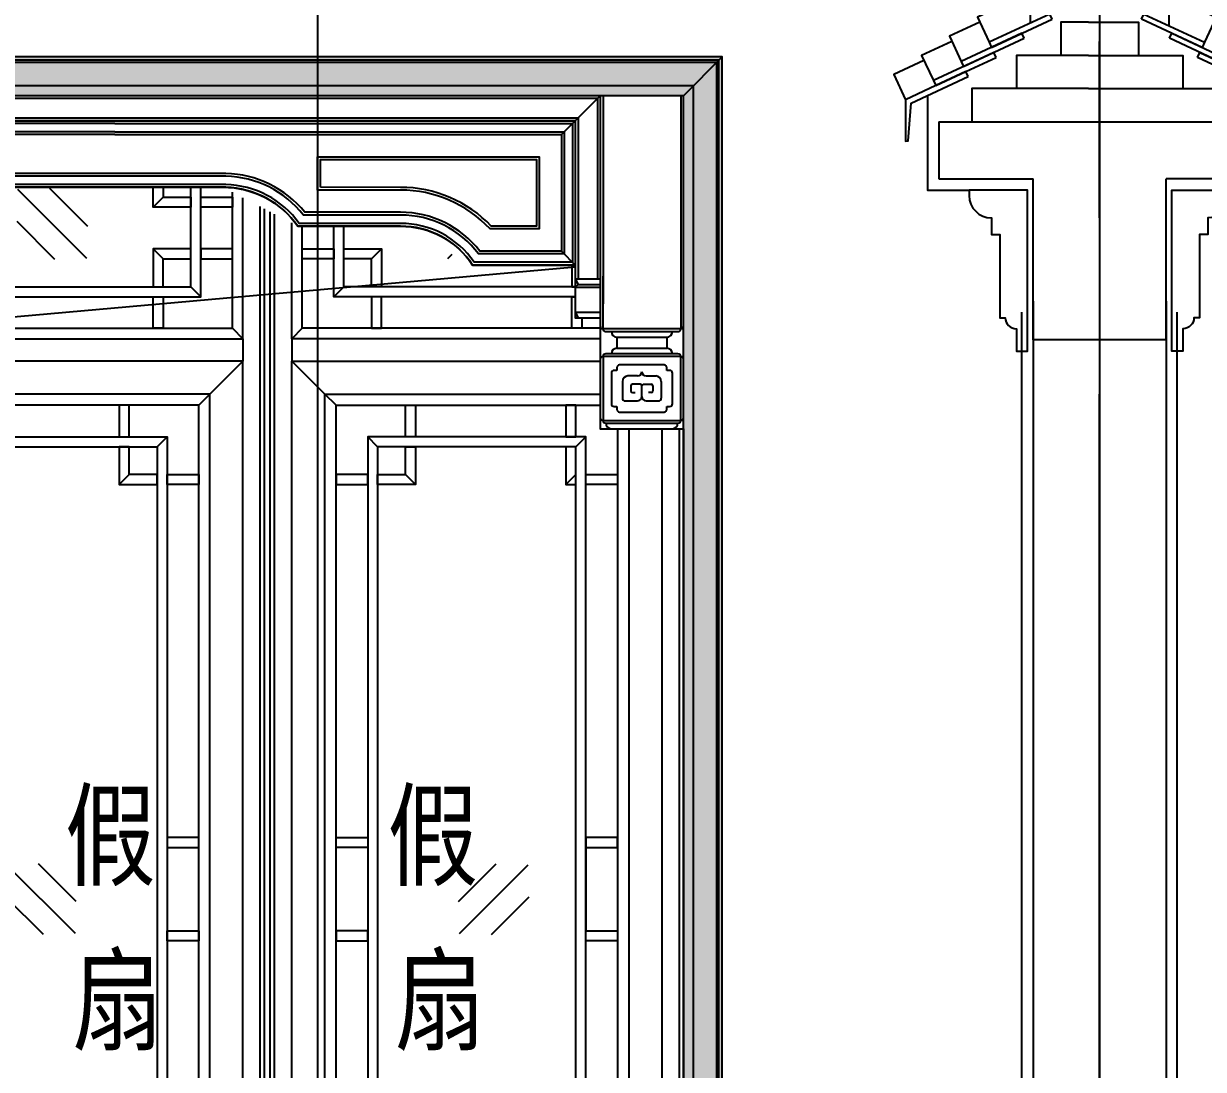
# Model space of a CAD drawing. Extents: x 296441 to 853063, y 459050 to 1117990.
# Drawn here: x 666159 to 668286, y 1054650 to 1056535 of the extents above; entities that cross this region are included whole.
import ezdxf
from ezdxf.enums import TextEntityAlignment as Align
from ezdxf.xclip import XClip

# ---------------------------------------------------------------- set-up
doc = ezdxf.new("R2010")
doc.units = 0
doc.header["$LTSCALE"] = 1000
doc.header["$XCLIPFRAME"] = 0
for name, pattern in [('14-GRID$0$CENTER2', [28.575000000000003, 19.05, -3.175, 3.175, -3.175]), ('CENTER-1', [10, 6.25, -1.25, 1.25, -1.25]), ('CENTER2', [28.574999999999996, 19.05, -3.174999999999999, 3.174999999999999, -3.174999999999999]), ('E4-ELEV-S$0$HIDDEN2', [4.762499999999999, 3.175, -1.5875])]:
    doc.linetypes.add(name, pattern=pattern)
for name, color, linetype in [('1.5铝板', 3, 'Continuous'), ('14-GRID$0$G-GRID', 9, '14-GRID$0$CENTER2'), ('95', 95, 'Continuous'), ('E4-ELEV-S$0$A-ELEV-HDDN', 161, 'E4-ELEV-S$0$HIDDEN2'), ('E4-ELEV-S$0$A-ELEV-HEVY', 2, 'Continuous'), ('E4-ELEV-S$0$A-ELEV-MEDM', 4, 'Continuous'), ('E4-ELEV-S$0$A-ELEV-THIN', 144, 'Continuous'), ('E4-ELEV-S$0$A-ELEV-THIN-GRAY', 252, 'Continuous'), ('E4-ELEV-S$0$A-ELEV-XTHIN', 5, 'Continuous'), ('E4-ELEV-S$0$A-HOLE', 211, 'Continuous'), ('E4-ELEV-S$0$A-SECT-FNSH', 6, 'Continuous'), ('E4-ELEV-S$0$A-SECT-STONE', 42, 'Continuous'), ('E4-ELEV-S$0$A-SECT-STRU', 30, 'Continuous'), ('E4-ELEV-S$0$A-WALL', 1, 'Continuous'), ('G-GRID', 8, 'CENTER2'), ('G-XREF', 2, 'Continuous'), ('SL-CXJ-001', 4, 'Continuous'), ('ZT0_默认图层-----PM、LM、DY、JD', 7, 'Continuous'), ('ZT1_通用--填充---PM、LM、DY、JD', 8, 'Continuous'), ('主框线', 4, 'Continuous'), ('副框内口线', 6, 'Continuous'), ('花格栅', 6, 'Continuous'), ('铝合金花格条', 5, 'Continuous')]:
    doc.layers.add(name, color=color, linetype=linetype)
doc.layers.add('E4-ELEV-S$0$ENTR-DETL-P$0$A-ANNO-NPLT', color=215, linetype='Continuous', plot=False)
doc.layers.add('E4-TEXT-S$0$A-ANNO-NPLT', color=215, linetype='Continuous', plot=False)
doc.styles.add('-宋体', font='', dxfattribs={"width": 0.8})
doc.styles.get('-宋体').set_extended_font_data('SimSun')

# ---------------------------------------------------------------- blocks, each defined once
blk = doc.blocks.new('E4-ELEV-S$0$线脚2-S')
blk.add_lwpolyline([(-105, 0), (-105, -10, 0.4142135623730951), (-65, -50), (-65, -80), (-50, -80), (-50, -230), (-40, -230, 0.4142135623730951), (-20, -250), (-20, -290.0000000004657), (-10, -289.9999999894062), (0, -289.9999999894062), (0, 0)], format="xyb", close=True)
blk = doc.blocks.new('E4-ELEV-S$0$墙头2-S')
at = {"layer": 'E4-ELEV-S$0$A-ELEV-MEDM'}
for points in [[(-105.0000000008149, -244.0971402991563), (-200.0186744182138, -288.3836201364174), (-178.8961672943551, -333.7029282927979)], [(144.9999999995343, -248.7579588282388), (230.0186744179809, -288.3836201364174), (208.8961672941223, -333.7029282927979)], [(-195.794172976166, -297.4474817201262), (-250.3866186531959, -322.8920299583115), (-229.2641115292208, -368.2113381146919)], [(225.7941729759332, -297.4474817201262), (280.3866186529631, -322.8920299583115), (259.264111528988, -368.2113381146919)], [(-246.1621172183659, -331.9558915453963), (-300.7545629115775, -357.4004397699609), (-279.63205578411, -402.7197479462484)], [(276.1621172181331, -331.9558915453963), (330.7545629113447, -357.4004397699609), (309.6320557838771, -402.7197479462484)], [(-296.5300614581211, -366.4643014003523), (-351.1225071405061, -391.9088495791657), (-330, -437.2281578169204)], [(326.5300614578882, -366.4643014003523), (381.1225071402732, -391.9088495791657), (359.9999999997672, -437.2281578169204)]]:
    blk.add_lwpolyline(points, dxfattribs=at)
at = {"layer": 'E4-ELEV-S$0$A-SECT-FNSH'}
for p, q in [((134.9999999996508, -30), (-95.00000000058208, -30)), ((-95.00000000058208, -70.00000000005821), (-95.00000000058208, -30)), ((134.9999999996508, -70.00000000005821), (134.9999999996508, -30)), ((-95.00000000058208, -70.00000000005821), (-80.00000000058208, -70.00000000005821)), ((134.9999999996508, -70.00000000005821), (119.9999999996508, -70.00000000005821)), ((-105.0000000008149, -227.2430871317629), (144.9999999995343, -227.2430871317629)), ((-105.0000000008149, -227.2430871317629), (-105.0000000008149, -299.2612656857818)), ((-105.0000000005821, -227.2430871317629), (144.9999999995343, -227.2430871317629)), ((-105.0000000005821, -227.2430871317629), (-105.0000000005821, -277.2430875960272)), ((144.9999999995343, -227.2430871317629), (144.9999999995343, -303.9220842119539)), ((144.9999999996508, -227.2430871317629), (144.9999999996508, -277.2430875959108))]:
    blk.add_line(p, q, dxfattribs=at)
for points in [[(-65.4867745435331, -291.8776934570633), (-69.71127592539415, -282.8138317905832), (-178.8961672822479, -333.7029282371514), (-174.6716658738442, -342.7667898520594)], [(95.48677454330027, -291.8776934570633), (99.71127592516132, -282.8138317905832), (208.8961672820151, -333.7029282371514), (204.6716658736113, -342.7667898520594)], [(-115.8547188101802, -326.3861033443827), (-120.0792201921577, -317.3222416777862), (-229.264111548895, -368.2113381244708), (-225.0396101407241, -377.2751997393789)], [(145.8547188099474, -326.3861033443827), (150.0792201919248, -317.3222416777862), (259.2641115486622, -368.2113381244708), (255.0396101404913, -377.2751997393789)], [(-166.2226630403893, -360.8945131386863), (-170.4471644589212, -351.8306515651057), (-279.63205578411, -402.7197479463648), (-275.4075543566141, -411.7836095986422), (-220.8151086999569, -386.3390613693045)], [(196.2226630401565, -360.8945131386863), (200.4471644586883, -351.8306515651057), (309.6320557838771, -402.7197479463648), (305.4075543563813, -411.7836095986422), (250.8151086997241, -386.3390613693045)], [(-216.5906072678044, -395.4029229626758), (-220.8151086999569, -386.3390613693045), (-275.407554351259, -411.7836095961975), (-330, -437.2281578169204), (-330, -511.9427601589123), (-325.0190265435958, -511.506981448154), (-319.4276615006384, -443.3334077124018)], [(246.5906072675716, -395.4029229626758), (250.8151086997241, -386.3390613693045), (305.4075543510262, -411.7836095961975), (359.9999999997672, -437.2281578169204), (359.9999999997672, -511.9427601589123), (355.019026543363, -511.506981448154), (349.4276615004055, -443.3334077124018)]]:
    blk.add_lwpolyline(points, close=True, dxfattribs=at)
for points in [[(-290, -429.61770872341), (-290.0000000001892, -599.9999999188003), (-215.000000000422, -599.9999999188003)], [(330, -434.2785272491165), (329.9999999998108, -599.9999999188003), (254.9999999998108, -599.9999999188003)]]:
    blk.add_lwpolyline(points, dxfattribs=at)
at = {"layer": 'E4-ELEV-S$0$A-SECT-STRU'}
blk.add_line((-270, -477.2430870399112), (310, -477.2430870399112), dxfattribs=at)
at = {"layer": 'E4-ELEV-S$0$A-SECT-STRU', "ltscale": 10}
for p, q in [((-270, -477.2430870399112), (-270.0000000001892, -579.9999999188003)), ((310, -477.2430870399112), (309.9999999998108, -579.9999999188003)), ((-270.0000000001892, -579.9999999188003), (-100.0000000001892, -579.9999999188003)), ((-100.0000000001892, -869.9999999188003), (-100.0000000001892, -579.9999999188003)), ((309.9999999998108, -579.9999999188003), (139.9999999998108, -579.9999999188003)), ((139.9999999998108, -869.9999999188003), (139.9999999998108, -579.9999999188003)), ((139.9999999998108, -869.9999999188003), (-100.0000000001892, -869.9999999188003))]:
    blk.add_line(p, q, dxfattribs=at)
at = {"layer": 'E4-ELEV-S$0$A-WALL'}
for p, q in [((119.9999999996508, -70.00000000005821), (-80.00000000058208, -70.00000000005821)), ((-80.00000000058208, -227.2430871317629), (-80.00000000058208, -70.00000000005821)), ((119.9999999996508, -227.2430871317629), (119.9999999996508, -70.00000000005821)), ((119.9999999996508, -227.2430871317629), (-80.00000000058208, -227.2430871317629))]:
    blk.add_line(p, q, dxfattribs=at)
for points in [[(0, -297.2430870399112), (-50, -297.2430870399112), (-50, -357.2430870399112)], [(0, -297.2430870399112), (90, -297.2430870399112), (90, -357.2430870399112)], [(0, -357.2430870399112), (-130, -357.2430870399112), (-130, -417.2430870399112)], [(0, -357.2430870399112), (170, -357.2430870399112), (170, -417.2430870399112)], [(0, -417.2430870399112), (-210, -417.2430870399112), (-210, -477.2430870399112)], [(0, -417.2430870399112), (250, -417.2430870399112), (250, -477.2430870399112)]]:
    blk.add_lwpolyline(points, dxfattribs=at)
at = {"layer": 'E4-ELEV-S$0$A-SECT-STONE'}
blk.add_blockref('E4-ELEV-S$0$线脚2-S', (-110.000000000422, -600.0000000105356), dxfattribs=at)
at = {"layer": 'E4-ELEV-S$0$A-SECT-STONE', "xscale": -1}
blk.add_blockref('E4-ELEV-S$0$线脚2-S', (149.9999999993452, -600.0000000105356), dxfattribs=at)
blk = doc.blocks.new('E4-ELEV-S$0$vffhnh')
at = {"layer": 'E4-ELEV-S$0$A-SECT-FNSH'}
for p, q in [((-139.9999999997672, -400.0000000001164), (-139.9999999996508, 2410.000000010594)), ((140.0000000004657, -400.0000000001164), (140.0000000005821, 2410.000000010594))]:
    blk.add_line(p, q, dxfattribs=at)
at = {"layer": 'E4-ELEV-S$0$A-WALL'}
for p, q in [((-119.9999999994179, 2430.000000091735), (-119.9999999994179, -400)), ((120.0000000005821, 2430.000000091735), (120.0000000006985, -400))]:
    blk.add_line(p, q, dxfattribs=at)
at = {"layer": 'E4-ELEV-S$0$A-ELEV-THIN', "ltscale": 0.1}
blk.add_blockref('E4-ELEV-S$0$墙头2-S', (-19.99999999953434, 3229.999999999884), dxfattribs=at)
blk = doc.blocks.new('E4-ELEV-S$0$垂花柱1-E')
at = {"layer": 'E4-ELEV-S$0$A-ELEV-MEDM'}
for p, q in [((-29.99999999406282, -690.0051878701779), (-29.99999999406282, -710.0051878701779)), ((59.9999999984866, -690.0051878701779), (59.9999999984866, -710.0051878701779)), ((79.9999999984866, -720.0051878701779), (-49.99999999778811, -720.0051878701779)), ((-59.99999999778811, -730.0051878699451), (-59.99999999778811, -835.0051878697122)), ((90.00000000221189, -835.0051878704107), (89.9999999984866, -730.0051878699451)), ((-49.99999999778811, -845.0051878697122), (80.00000000593718, -845.0051878704107))]:
    blk.add_line(p, q, dxfattribs=at)
for points in [[(-59.99999999965075, -580.0051878701779), (-59.99999999965075, -670.004720046767)], [(90.00000000034925, -670.004720046767), (90.00000000034925, -580.0051878701779)], [(-49.99906434782315, -680.0051878701779), (80.06746361660771, -680.0051878701779)]]:
    blk.add_lwpolyline(points, dxfattribs=at)
for centre, radius, start, end in [((-54.99953217187431, -670.004720046185), 5.000467824051157, 180.0000000066701, 270), ((-49.99906434782315, -675.0051878701779), 5.000467824051157, 180.0000000066701, 270), ((-29.99999999406282, -680.0051878701779), 10, 180, 270), ((59.9999999984866, -680.0051878701779), 10, 270, 0), ((79.99906435224693, -675.0051878701779), 5.000467824051157, 270, 359.9999999933299), ((84.99953217629809, -670.004720046185), 5.000467824051157, 270, 359.9999999933299), ((-49.99999999778811, -725.0051878701779), 5, 90, 180), ((-29.99999999406282, -720.0051878701779), 10, 90, 180), ((59.9999999984866, -720.0051878701779), 10, 0, 90), ((79.9999999984866, -725.0051878701779), 5, 0, 90), ((-54.99999999778811, -730.0051878699451), 5, 90, 180), ((84.9999999984866, -730.0051878699451), 5, 0, 90), ((-54.99999999778811, -835.0051878697122), 5, 180, 270), ((-49.99999999778811, -840.0051878697122), 5, 180, 270), ((80.00000000593718, -840.0051878704107), 5, 270, 0), ((85.00000000221189, -835.0051878704107), 5, 270, 0)]:
    blk.add_arc(centre, radius, start, end, dxfattribs=at)
at = {"layer": 'E4-ELEV-S$0$A-ELEV-THIN', "ltscale": 0.1}
for p, q in [((-29.99999999406282, -690.0051878701779), (59.9999999984866, -690.0051878701779)), ((-29.99999999406282, -710.0051878701779), (59.9999999984866, -710.0051878701779)), ((-39.99999999778811, -855.0051878699451), (69.99999998731073, -855.0051878699451))]:
    blk.add_line(p, q, dxfattribs=at)
for centre, radius, start, end in [((-39.99999999778811, -845.0051878699451), 10, 180, 270), ((69.99999998731073, -845.0051878699451), 9.999999999999998, 270, 0)]:
    blk.add_arc(centre, radius, start, end, dxfattribs=at)
at = {"layer": 'E4-ELEV-S$0$A-ELEV-THIN-GRAY', "color": 8}
for p, q in [((-54.99999999569263, -675.00518784835), (-54.99999999592546, -580.0051878701779)), ((84.99953218339942, -580.0051878701779), (84.99953217629809, -675.0051878701779)), ((84.99953217629809, -675.0051878701779), (-54.99953217187431, -675.005187870207)), ((84.9999999984866, -725.0051878699451), (-54.99999999778811, -725.0051878699451)), ((-54.99999999778811, -725.0051878701779), (-54.99999999778811, -840.0051878697122)), ((54.9999999984866, -740.0051878701779), (-24.99999999778811, -740.0051878701779)), ((85.00000000593718, -840.0051878704107), (84.9999999984866, -725.0051878699451)), ((-39.99999999778811, -755.0051878704107), (-39.99999999778811, -810.0051878699451)), ((-29.99999999778811, -750.0051878704107), (-34.99999999778811, -750.0051878701779)), ((-29.99999999778811, -745.0051878704107), (-29.99999999778811, -750.0051878704107)), ((6.999999998486601, -760.0051878699451), (-10.00000000523869, -760.0051878701779)), ((22.9999999984866, -760.0051878701779), (40.00000000221189, -760.0051878704107)), ((59.9999999984866, -750.0051878704107), (59.9999999984866, -745.0051878699451)), ((64.9999999984866, -750.0051878701779), (59.9999999984866, -750.0051878704107)), ((70.00000000221189, -810.0051878701779), (69.9999999984866, -755.0051878701779)), ((-20.00000000523869, -770.0051878706436), (-20.0000000015134, -800.0051878699451)), ((-4.999999997788109, -778.0051878697122), (-4.999999997788109, -784.3324136833544)), ((-4.999999997788109, -784.3324136833544), (-4.999999997788109, -787.0051878697122)), ((11.9999999984866, -775.0051878690138), (-1.999999997788109, -775.0051878706436)), ((15.00000000034925, -797.0052683969552), (15.00000000221189, -778.0051878687809)), ((14.99999999674037, -797.0054170035583), (14.99999999476131, -778.8940767580061)), ((18.00000000221189, -775.0051878690138), (31.9999999984866, -775.0051878704107)), ((34.9999999984866, -778.0051878694794), (35.00000000221189, -787.0051878687809)), ((35.00000000221189, -784.3324136833544), (35.00000000221189, -786.1162989807199)), ((50.00000000221189, -770.0051878708764), (49.9999999984866, -800.0051878701779)), ((-15.0000000015134, -805.0051878697122), (7, -805.0051878694794)), ((-1.999999997788109, -790.0051878697122), (3.158244660473429, -790.0051878697122)), ((23, -805.0051878697413), (44.9999530329369, -805.0051878697122)), ((32.00000000221189, -790.0051878694794), (26.84175534395035, -790.0051878697122)), ((-34.99999999778811, -815.0051878699451), (-29.99999999778811, -815.0051878701779)), ((-29.99999999778811, -815.0051878701779), (-29.99999999778811, -820.0051878699451)), ((-24.99999999778811, -825.0051878699451), (55.00000000221189, -825.0051878704107)), ((60.00000000221189, -820.0051878701779), (60.00000000221189, -815.0051878704107)), ((60.00000000221189, -815.0051878704107), (65.00000000221189, -815.0051878704107)), ((-54.99999999778811, -840.0051878697122), (85.00000000221189, -840.0051878704107))]:
    blk.add_line(p, q, dxfattribs=at)
for centre, radius, start, end in [((-24.99999999778811, -745.0051878701779), 5, 90, 180), ((54.9999999984866, -745.0051878701779), 5, 0, 90), ((-34.99999999778811, -755.0051878701779), 5, 90, 180), ((-10.00000000523869, -770.0051878701779), 10, 90, 180), ((6.999999998486601, -752.0051878699451), 8, 270, 0), ((22.9999999984866, -752.0051878701779), 8, 180, 270), ((40.00000000221189, -770.0051878704107), 10, 0, 90), ((64.9999999984866, -755.0051878701779), 5, 0, 90), ((-1.999999997788109, -778.0051878706436), 3, 90, 179.9999999733196), ((11.9999999984866, -778.0051878690138), 3, 0, 90), ((18.00000000221189, -778.0051878690138), 3, 90, 180), ((31.9999999984866, -778.0051878704107), 3, 0, 90), ((-15.0000000015134, -800.0051878697122), 5, 180, 270), ((-1.999999997788109, -787.0051878697122), 3, 180, 270), ((7, -797.0051878694794), 8, 270, 0), ((23, -797.0051878697122), 8, 180, 270), ((32.00000000221189, -787.0051878694794), 3, 270, 0), ((44.9999999984866, -800.0051878699451), 5, 270, 0), ((-34.99999999778811, -810.0051878699451), 5, 180, 270), ((-24.99999999778811, -820.0051878699451), 5, 180, 270), ((55.00000000221189, -820.0051878704107), 5, 270, 0), ((65.00000000221189, -810.0051878704107), 5, 270, 0)]:
    blk.add_arc(centre, radius, start, end, dxfattribs=at)
blk = doc.blocks.new('E4-ELEV-S$0$A$C00CE6EFF')
at = {"layer": 'E4-ELEV-S$0$A-ELEV-MEDM'}
blk.add_line((-52.46859341641539, 127.1463591389038), (-52.46859341641539, 127.1463591389038), dxfattribs=at)
for points in [[(462.50682386279, 317.1968676337128), (-367.49317613721, 317.1968676337128), (-367.49317613721, 57.19686763377103), (-182.4931487923732, 57.19686763377103, -0.2539523711029784), (-52.50118911608297, 127.1464839425607), (132.5068238627991, 127.1958012883988, -0.2381656450891192), (262.50682386279, 197.196867633771), (462.50682386279, 197.196867633771)], [(462.50682386279, 292.1968676337128), (-342.49317613721, 292.1968676337128), (-342.49317613721, 82.19686763377103), (-195.3657154636676, 82.19686763377103, -0.2334220368306932), (-52.4598449669611, 152.1464958518482), (120.0420969231582, 152.1924794705556, -0.2199939070512904), (262.1893892626922, 222.196867633771), (462.50682386279, 222.196867633771)]]:
    blk.add_lwpolyline(points, format="xyb", dxfattribs=at)
at = {"layer": 'E4-ELEV-S$0$A-ELEV-THIN-GRAY', "ltscale": 0.1}
for p, q in [((-342.49317613721, 292.1968676337128), (-367.49317613721, 317.1968676336837)), ((-342.49317613721, 82.19686763377103), (-367.49317613721, 57.19686763377103))]:
    blk.add_line(p, q, dxfattribs=at)
for points in [[(462.50682386279, 312.1968676337128), (-362.49317613721, 312.1968676337128), (-362.49317613721, 62.19686763377103), (-185.1680572284495, 62.19686763377103, -0.2494113117914531), (-52.49262619930414, 132.1464864028094), (129.9231318329566, 132.195112734611, -0.2341696692829884), (262.441494740171, 202.196867633771), (462.50682386279, 202.196867633771)], [(462.50682386279, 297.1968676337128), (-347.49317613721, 297.1968676337128), (-347.49317613721, 77.19686763377103), (-192.8860511583589, 77.19686763377103, -0.2371285382823917), (-52.46783262483586, 147.146493544933), (122.4489950621355, 147.1931208966271, -0.2232944144141404), (262.2511108037306, 217.196867633771), (462.50682386279, 217.196867633771)], [(96.92282335046002, 192.1475562774722), (96.92282335046002, 252.1968676337128), (-302.49317613721, 252.1968676337128), (-302.49317613721, 122.196867633771), (-213.8319071222559, 122.196867633771, -0.2089475687201582), (-52.40018321237585, 192.1465131769801), (96.92282335046002, 192.1863180169894)]]:
    blk.add_lwpolyline(points, format="xyb", dxfattribs=at)
blk.add_lwpolyline([(91.92282335046002, 197.184985351123), (91.92282335046002, 247.1968676337128), (-297.49317613721, 247.1968676337128), (-297.49317613721, 127.196867633771), (-215.9930759834988, 127.196867633771, -0.206401105825557), (-52.39319280514974, 197.1465152180463)], format="xyb", close=True, dxfattribs=at)
blk = doc.blocks.new('*U624')
at = {"layer": 'E4-ELEV-S$0$A-ELEV-MEDM'}
for p, q in [((4349.999999999942, -7.912603905424476e-11), (4349.999999999942, -400.0000000000791)), ((3474.999999999767, -45.00000000002092), (1025.000000000171, -45.00000000006457)), ((4304.9999999998, -45.00000000002092), (3409.417965659526, -45.00000000006457)), ((4304.999999999796, -45.00000000007913), (4304.999999999796, -330.0000000000791)), ((3474.999999999767, -70.00000000002092), (1025.000000000171, -70.00000000006457)), ((3474.999999999767, -140.0000000000209), (1025.000000000171, -140.0000000000646)), ((3474.999999999767, -165.0000000000209), (1025.000000000171, -165.0000000000646)), ((4304.999999999796, -330.0000000000791), (4349.999999999796, -330.0000000000791)), ((4304.999999999796, -330.0000000000791), (4309.999999999796, -340.0000000000791)), ((4309.999999999796, -340.0000000000791), (4304.999999999796, -345.0000000000791)), ((4309.999999999796, -340.0000000000791), (4349.999999999796, -340.0000000000791)), ((4304.999999999796, -345.0000000000791), (4349.999999999796, -345.0000000000791)), ((4304.999999999796, -345.0000000000791), (4304.999999999796, -390.0000000000791)), ((4304.999999999796, -390.0000000000791), (4349.999999999796, -390.0000000000791)), ((4304.999999999796, -390.0000000000791), (4309.999999999796, -400.0000000000791)), ((4309.999999999796, -400.0000000000791), (4349.999999999796, -400.0000000000791))]:
    blk.add_line(p, q, dxfattribs=at)
for points in [[(3474.999999999767, 7.321432349272072e-10), (150.0000000000291, -7.912603905424476e-11)], [(4349.999999999942, 7.576090865768492e-10), (971.3766253470967, -7.912603905424476e-11)], [(4349.999999999942, 0), (4349.999999999942, -375.0047417581727)], [(4499.999999999942, -375.0047417581727), (4499.999999999942, 0)], [(195.0000000001455, -45.00000000007913), (3474.999999999767, -44.99999999926786)], [(1016.376625347213, -45.00000000007913), (4304.999999999767, -44.99999999926422)]]:
    blk.add_lwpolyline(points, dxfattribs=at)
at = {"layer": 'E4-ELEV-S$0$A-ELEV-THIN-GRAY', "color": 8}
for p, q in [((4354.9999999351, 0), (4354.999999915308, -374.9995538882858)), ((4494.999532202784, 0), (4494.999532182992, -375.0047417580563))]:
    blk.add_line(p, q, dxfattribs=at)
at = {"layer": 'E4-ELEV-S$0$A-ELEV-THIN-GRAY', "ltscale": 0.1}
for p, q in [((4349.999999999796, -2.246451913379133e-10), (4304.999999999796, -45.00000000007913)), ((4344.999999999796, -5.000000000079126), (4344.999999999796, -330.0000000000791)), ((4309.999999999796, -40.00000000007913), (4309.999999999796, -330.0000000000791)), ((3474.999999999767, -50.00000000002092), (1025.000000000171, -50.00000000006457)), ((3474.999999999767, -65.00000000002092), (1025.000000000171, -65.00000000006457)), ((3474.999999999767, -145.0000000000209), (1025.000000000171, -145.0000000000646)), ((3474.999999999767, -160.0000000000209), (1025.000000000171, -160.0000000000646))]:
    blk.add_line(p, q, dxfattribs=at)
for points in [[(3474.999999999767, -4.999999999267857), (155.0000000000291, -5.000000000079126)], [(4344.999999999796, -4.999999999246029), (976.3766253470967, -5.000000000079126)], [(190.0000000001455, -40.00000000007913), (3474.999999999767, -39.99999999926786)], [(1011.376625347213, -40.00000000007913), (4309.999999999796, -39.99999999926058)]]:
    blk.add_lwpolyline(points, dxfattribs=at)
at = {"xscale": -1}
blk.add_blockref('E4-ELEV-S$0$A$C00CE6EFF', (3937.506823862557, -362.196867633792), dxfattribs=at)
blk.add_blockref('E4-ELEV-S$0$垂花柱1-E', (4409.999999911233, 255.0056339818339))
blk = doc.blocks.new('单层玻璃')
at = {"layer": '95'}
for p, q in [((-1.216571543132886, -0.08520069334190339), (0.08520069322548807, 1.216571543191094)), ((-1.183139254106209, -1.183139254106209), (1.183139254106209, 1.183139254106209)), ((-0.08520069322548807, -1.216571543249302), (1.216571543132886, 0.08520069334190339))]:
    blk.add_line(p, q, dxfattribs=at)
blk = doc.blocks.new('*U1996')
at = {"layer": 'ZT1_通用--填充---PM、LM、DY、JD', "ltscale": 1000}
h = blk.add_hatch(dxfattribs=at)
h.set_pattern_fill('CROSS', color=256, scale=30)
h.set_pattern_definition([(0, (104.2710398040945, -2709.252234325279), (47.625, 47.625), [23.8125, -71.4375]), (90, (116.1772898040945, -2721.158484325279), (-47.625, 47.625), [23.8125, -71.4375])])
h.paths.add_polyline_path([(104.2710398040945, -2353.999984394526), (651.7754284878029, -2354.000101227313), (651.7754284878029, -2709.252234325279), (104.2710398040945, -2709.252117492491)])
at = {"color": 8}
for p, q in [((692.5231727939681, -50.0001090229498), (742.52322003874, 3.012129946000641e-05)), ((63.52322905353503, -49.9999993024403, 2.318144537438727e-09), (13.52322003711015, -9.094947017729282e-13, 2.318144537438727e-09)), ((63.52322394109797, -410.9996969709182, 2.318144537438727e-09), (44.5232339494396, -429.9996939008133, 2.318144537438727e-09)), ((692.5232051341445, -410.9998066914277), (711.5232012661872, -429.9998097615326)), ((104.2710378230549, -529.7474932672931, 2.318144537438727e-09), (44.52323193923803, -469.999667355326, 2.318144537438727e-09)), ((651.7754265067051, -529.7476160933738, 2.318144537221886e-09), (711.5232139115687, -469.9997909720996, 2.318144537221886e-09)), ((124.3232133005513, -549.799668351422, 2.318144537438727e-09), (104.2710382164223, -529.7474936607769, 2.318144537438727e-09)), ((631.7232518160017, -549.7997881807396, 2.318144537221886e-09), (651.7754269001307, -529.7476164868576, 2.318144537221886e-09)), ((124.3231952341157, -2293.947834715014, 2.318144537438727e-09), (104.2710398040945, -2313.999990144977, 2.318144537438727e-09)), ((631.7232337495079, -2293.947954544332, 2.318144537221886e-09), (651.7754284878029, -2314.000126238447, 2.318144537221886e-09)), ((167.327936819871, -2417.056881410303, 2.318144537438727e-09), (104.2710398040945, -2353.999984394526, 2.318144537438727e-09)), ((651.7754284878029, -2354.000101227313, 2.318144537221886e-09), (588.7185314720264, -2417.05699824309, 2.318144537221886e-09)), ((167.327936819871, -2646.195220476715, 2.318144537438727e-09), (104.2710398040945, -2709.252117492491, 2.318144537438727e-09)), ((588.7185314720264, -2646.195337309502, 2.318144537221886e-09), (651.7754284878029, -2709.252234325279, 2.318144537221886e-09)), ((104.2710398040945, -2709.252117492491, 2.318144537438727e-09), (44.52321389195276, -2768.999943404458, 2.318144537438727e-09)), ((651.7754284878029, -2709.252234325279, 2.318144537221886e-09), (711.5232178791775, -2769.000063234009, 2.318144537221886e-09))]:
    blk.add_line(p, q, dxfattribs=at)
for points in [[(711.5232176991412, -429.9998052536985), (711.5232176991412, -469.9997802425651), (44.52323394961422, -469.999664381613), (44.52323394961422, -429.9996893927464)], [(44.52323394973064, -2768.999943404458), (711.5232139107538, -2769.000063234009), (711.5232139115687, -469.9997871844107), (44.52323395054555, -469.999667355326)], [(651.7754284878029, -2354.000101227313), (651.7754284878029, -2314.000126238447), (104.2710398040945, -2314.00000940566), (104.2710398040945, -2353.999984394526)]]:
    blk.add_lwpolyline(points, close=True)
at = {"color": 2, "ltscale": 250}
for points in [[(124.3231952341157, -2293.947834715014), (631.7232337495079, -2293.947954544332), (631.7232518160017, -549.7997881807396), (124.3232133005513, -549.799668351422)], [(124.3232148882234, -2374.052159478655), (631.7232534036739, -2374.052276311442), (631.7232534036739, -2689.20005924115), (124.3232148882234, -2689.199942408362)]]:
    blk.add_lwpolyline(points, close=True, dxfattribs=at)
at = {"layer": '1.5铝板', "ltscale": 250}
for points in [[(44.52321203792235, -429.9996939008133), (711.5232012661872, -429.9998097615326), (711.5232231778791, -31.00011209305467), (44.52323394961422, -30.9999962321026)], [(63.52321308135288, -410.9996969709182), (692.5232023096178, -410.9998066914277), (692.5232221345068, -50.0001090229498), (63.5232329062419, -49.9999993024403)], [(104.2710398040945, -2353.999984394526), (651.7754284878029, -2354.000101227313), (651.7754284878029, -2709.252234325279), (104.2710398040945, -2709.252117492491)]]:
    blk.add_lwpolyline(points, close=True, dxfattribs=at)
at = {"layer": 'SL-CXJ-001', "ltscale": 250}
for points in [[(154.3232148882234, -2404.052159478655), (601.7232534036739, -2404.052276311442), (601.7232534036739, -2659.20005924115), (154.3232148882234, -2659.199942408362)], [(167.327936819871, -2417.056881410303), (588.7185314720264, -2417.05699824309), (588.7185314720264, -2646.195337309502), (167.327936819871, -2646.195220476715)], [(558.7185314720264, -2447.056888845749), (197.327936819871, -2447.056990807643), (197.327936819871, -2616.195329874055), (558.7185314720264, -2616.195227912161)], [(554.0501865445985, -2451.725234930171), (201.9962817472988, -2451.725334578194), (201.9962817472988, -2611.526983789634), (554.0501865445985, -2611.526884141844)], [(537.386876399396, -2468.388549205381), (218.6595918925013, -2468.388640593272), (218.6595918925013, -2594.863669514423), (537.386876399396, -2594.863578126533)], [(532.7185314720264, -2473.056895289803), (223.327936819871, -2473.056984363589), (223.327936819871, -2590.195323430002), (532.7185314720264, -2590.195234355982)]]:
    blk.add_lwpolyline(points, close=True, dxfattribs=at)
at = {"layer": '主框线'}
blk.add_lwpolyline([(13.52322003804147, -2784.000027021393), (742.5232200396713, -2783.999996900093), (742.52322003874, 3.012129946000641e-05), (13.52322003711015, -9.094947017729282e-13)], close=True, dxfattribs=at)
at = {"layer": '副框内口线', "linetype": 'CENTER-1', "ltscale": 40}
blk.add_lwpolyline([(5.523208944010548, -2792.000027173664), (750.5232200396713, -2791.999996900093), (750.52322003874, 8.00000309990628), (5.523208943079226, 7.99999984772785)], close=True, dxfattribs=at)
at = {"layer": '花格栅', "color": 6, "ltscale": 250}
blk.add_lwpolyline([(104.2710201499867, -2314.000009799143), (651.7754088336369, -2314.000129628461), (651.7754269001307, -529.7476130966106), (104.2710382164223, -529.7474932672931)], close=True, dxfattribs=at)
at = {"layer": '铝合金花格条'}
for p, q in [((181.3232042724849, -1346.873751532985, -3.783032087171286e-07), (181.3232042715535, -1496.873751532985, -3.783032087171286e-07)), ((574.7232427799609, -1346.873871362535), (574.7232427790295, -1496.873871362535))]:
    blk.add_line(p, q, dxfattribs=at)
for points in [[(188.5232260387274, -50.00015557813549), (206.5232260387274, -50.00015557720417), (206.5232260416378, -107.0001555772042), (188.5232260416378, -107.0001555781355)], [(567.5232152726967, -50.00015022722164), (549.5232152726967, -50.00015022629032), (549.5232152699027, -107.0001502262903), (567.5232152699027, -107.0001502272216)], [(120.5232260417542, -107.0001555813951), (120.52334587113, -354.0828081057416), (635.5233350992785, -354.0828027548278), (635.5232152699027, -107.0001502304813)], [(138.5232260417542, -125.0001555813951), (138.52334587113, -336.0828081057416), (617.5233350992785, -336.0828027548278), (617.5232152699027, -125.0001502304813)], [(63.52322604163783, -175.0001555813951), (63.52322604163783, -193.0001555813951), (120.5232260416378, -193.0001555813951), (120.5232260416378, -175.0001555813951)], [(692.5232152699027, -175.0001502304813), (692.5232152699027, -193.0001502304813), (635.5232152699027, -193.0001502304813), (635.5232152699027, -175.0001502304813)], [(63.52334587113, -286.0828081066729), (63.52334587113, -268.0828081066729), (120.52334587113, -268.0828081066729), (120.52334587113, -286.0828081066729)], [(692.5233350992785, -286.0828027557591), (692.5233350992785, -268.0828027557591), (635.5233350992785, -268.0828027557591), (635.5233350992785, -286.0828027557591)], [(188.523345868336, -411.0828081099326), (206.523345868336, -411.0828081108639), (206.52334587113, -354.0828081108639), (188.52334587113, -354.0828081099326)], [(567.5233351020725, -411.0828027590187), (549.5233351020725, -411.08280275995), (549.5233350992785, -354.08280275995), (567.5233350992785, -354.0828027590187)], [(199.3232133089914, -549.799668351422), (217.3232133089914, -549.799668351422), (217.3232133089914, -606.799668351422), (199.3232133089914, -606.799668351422)], [(506.7232518127421, -549.7997881807396), (488.7232518127421, -549.7997881807396), (488.7232518127421, -606.7997881807396), (506.7232518127421, -606.7997881807396)], [(574.7232337462483, -2236.947954544332), (181.3231952387723, -2236.947834715014), (181.3232133052079, -606.799668351422), (574.7232518127421, -606.7997881807396)], [(556.7232337462483, -2218.947954544332), (199.3231952387723, -2218.947834715014), (199.3232133052079, -624.799668351422), (556.7232518127421, -624.7997881807396)], [(124.3232133010169, -674.7996683486281), (124.3232133000856, -692.7996683486281), (181.3232133000856, -692.799668351422), (181.3232133010169, -674.799668351422)], [(631.7232518160017, -674.7997881779456), (631.723251816933, -692.7997881779456), (574.723251816933, -692.7997881807396), (574.7232518160017, -674.7997881807396)], [(181.3232042724849, -1346.873751532985), (124.3232042724849, -1346.873751532985), (124.3232042724849, -1328.873751532985), (181.3232042724849, -1328.873751532985)], [(574.7232427790295, -1346.873871362535), (631.7232427790295, -1346.873871362535), (631.7232427790295, -1328.873871362535), (574.7232427790295, -1328.873871362535)], [(181.3232042724849, -1496.873751532985), (124.3232042724849, -1496.873751532985), (124.3232042724849, -1514.873751532985), (181.3232042724849, -1514.873751532985)], [(574.7232427790295, -1496.873871362535), (631.7232427790295, -1496.873871362535), (631.7232427790295, -1514.873871362535), (574.7232427790295, -1514.873871362535)], [(124.3231952345814, -2168.947834717808), (124.32319523365, -2150.947834717808), (181.32319523365, -2150.947834715014), (181.3231952345814, -2168.947834715014)], [(631.7232337495079, -2168.947954547359), (631.7232337504392, -2150.947954547359), (574.7232337504392, -2150.947954544565), (574.7232337495079, -2168.947954544565)], [(199.3231952425558, -2293.947834715014), (217.3231952425558, -2293.947834715014), (217.3231952425558, -2236.947834715014), (199.3231952425558, -2236.947834715014)], [(506.7232337462483, -2293.947954544565), (488.7232337462483, -2293.947954544565), (488.7232337462483, -2236.947954544565), (506.7232337462483, -2236.947954544565)]]:
    blk.add_lwpolyline(points, close=True, dxfattribs=at)
for points, elevation in [([(138.5232260417542, -125.0001555813951), (120.5232260417542, -107.0001555813951)], 3.088924884035726e-05), ([(206.5232260418707, -193.0001555813951), (188.5232260416378, -175.0001555813951), (138.5232260416378, -175.0001555813951), (138.5232260416378, -193.0001555813951), (206.5232260416378, -193.0001555813951), (206.5232260415214, -125.0001555813951), (188.5232260415214, -125.0001555813951), (188.5232260416378, -175.0001555813951)], 3.088924884035726e-05), ([(549.5232152696699, -193.0001502304813), (567.5232152699027, -175.0001502304813), (617.5232152699027, -175.0001502304813), (617.5232152699027, -193.0001502304813), (549.5232152699027, -193.0001502304813), (549.5232152699027, -125.0001502304813), (567.5232152699027, -125.0001502304813), (567.5232152699027, -175.0001502304813)], 3.088693069581961e-05), ([(617.5232152699027, -125.0001502304813), (635.5232152699027, -107.0001502304813)], 3.088693069581961e-05), ([(206.5233458713628, -268.0828081066729), (188.52334587113, -286.0828081066729), (138.52334587113, -286.0828081066729), (138.52334587113, -268.0828081066729), (206.52334587113, -268.0828081066729), (206.52334587113, -336.0828081066729), (188.52334587113, -336.0828081066729), (188.52334587113, -286.0828081066729)], 3.050862748710248e-05), ([(549.5233350990457, -268.0828027557591), (567.5233350992785, -286.0828027557591), (617.5233350992785, -286.0828027557591), (617.5233350992785, -268.0828027557591), (549.5233350992785, -268.0828027557591), (549.5233350992785, -336.0828027557591), (567.5233350992785, -336.0828027557591), (567.5233350992785, -286.0828027557591)], 3.050630934256482e-05), ([(138.52334587113, -336.0828081057416), (120.52334587113, -354.0828081057416)], 3.050862748710248e-05), ([(617.5233350992785, -336.0828027548278), (635.5233350992785, -354.0828027548278)], 3.050630934256482e-05), ([(199.3232133052079, -624.799668351422), (181.3232133052079, -606.799668351422)], 3.050862748710248e-05), ([(556.7232518127421, -624.7997881807396), (574.7232518127421, -606.7997881807396)], 3.088693069581961e-05), ([(217.3232133089914, -692.7996683516549), (199.3232133089914, -674.799668351422), (199.3232133089914, -624.799668351422), (217.3232133089914, -624.799668351422), (217.3232133089914, -692.799668351422), (199.3232133042766, -692.799668351422), (199.3232133042766, -674.799668351422), (199.3232133089914, -674.799668351422)], 3.050630934256482e-05), ([(488.7232518127421, -692.7997881812053), (506.7232518127421, -674.7997881807396), (506.7232518127421, -624.7997881807396), (488.7232518127421, -624.7997881807396), (488.7232518127421, -692.7997881807396), (556.7232518127421, -692.7997881807396), (556.7232518127421, -674.7997881807396), (506.7232518127421, -674.7997881807396)], 3.088693069581961e-05), ([(217.3231952425558, -2150.947834714781), (199.3231952425558, -2168.947834715014), (199.3231952425558, -2218.947834715014), (217.3231952425558, -2218.947834715014), (217.3231952425558, -2150.947834715014), (199.323195237841, -2150.947834715014), (199.323195237841, -2168.947834715014), (199.3231952425558, -2168.947834715014)], 3.050630934256482e-05), ([(488.7232337462483, -2150.947954544332), (506.7232337462483, -2168.947954544565), (506.7232337462483, -2218.947954544565), (488.7232337462483, -2218.947954544565), (488.7232337462483, -2150.947954544565), (556.7232337462483, -2150.947954544565), (556.7232337462483, -2168.947954544565), (506.7232337462483, -2168.947954544565)], 3.088693069581961e-05), ([(199.3231952387723, -2218.947834715014), (181.3231952387723, -2236.947834715014)], 3.050862748710248e-05), ([(556.7232337462483, -2218.947954544332), (574.7232337462483, -2236.947954544332)], 3.088693069581961e-05)]:
    blk.add_lwpolyline(points, dxfattribs=dict(at, elevation=elevation))
at = {"xscale": -52.5, "yscale": 52.5, "zscale": 52.5}
for p in [(368.1610783700016, -222.9758031354295, -3.80621353255001e-07), (347.3456464188639, -1439.753941752482, -3.80621353255001e-07)]:
    blk.add_blockref('单层玻璃', p, dxfattribs=at)
blk = doc.blocks.new('*U1995')
at = {"layer": 'ZT1_通用--填充---PM、LM、DY、JD', "ltscale": 1000}
h = blk.add_hatch(dxfattribs=at)
h.set_pattern_fill('CROSS', color=256, scale=30)
h.set_pattern_definition([(0, (109.2710508997552, -2709.252234303452), (47.625, 47.625), [23.8125, -71.4375]), (90, (121.1773008997552, -2721.158484303452), (-47.625, 47.625), [23.8125, -71.4375])])
h.paths.add_polyline_path([(109.2710508997552, -2353.999984372699), (651.7754284878029, -2354.000101227313), (651.7754284878029, -2709.252234325279), (109.2710508997552, -2709.252117470664)])
at = {"color": 8}
for p, q in [((68.52324014919579, -49.99999928061355, 2.318144537438727e-09), (18.5232311327709, 2.182583980214758e-08, 2.318144537438727e-09)), ((692.5231727939681, -50.0001090229498), (742.52322003874, 3.012129946000641e-05)), ((68.52323503675872, -410.9996969490915, 2.318144537438727e-09), (49.52324504510035, -429.9996938789866, 2.318144537438727e-09)), ((692.5232051341445, -410.9998066914277), (711.5232012661872, -429.9998097615326)), ((109.2710489187157, -529.7474932454663, 2.318144537438727e-09), (49.52324303489878, -469.9996673334992, 2.318144537438727e-09)), ((651.7754265067051, -529.7476160933738, 2.318144537221886e-09), (711.5232139115687, -469.9997909720996, 2.318144537221886e-09)), ((129.323224396212, -549.7996683295953, 2.318144537438727e-09), (109.2710493120831, -529.7474936389501, 2.318144537438727e-09)), ((631.7232518160017, -549.7997881807396, 2.318144537221886e-09), (651.7754269001307, -529.7476164868576, 2.318144537221886e-09)), ((129.3232063297764, -2293.947834693187, 2.318144537438727e-09), (109.2710508997552, -2313.99999012315, 2.318144537438727e-09)), ((631.7232337495079, -2293.947954544332, 2.318144537221886e-09), (651.7754284878029, -2314.000126238447, 2.318144537221886e-09)), ((172.3279479155317, -2417.056881388476, 2.318144537438727e-09), (109.2710508997552, -2353.999984372699, 2.318144537438727e-09)), ((651.7754284878029, -2354.000101227313, 2.318144537221886e-09), (588.7185314720264, -2417.05699824309, 2.318144537221886e-09)), ((172.3279479155317, -2646.195220454888, 2.318144537438727e-09), (109.2710508997552, -2709.252117470664, 2.318144537438727e-09)), ((588.7185314720264, -2646.195337309502, 2.318144537221886e-09), (651.7754284878029, -2709.252234325279, 2.318144537221886e-09)), ((109.2710508997552, -2709.252117470664, 2.318144537438727e-09), (49.52322498761352, -2768.999943382631, 2.318144537438727e-09)), ((651.7754284878029, -2709.252234325279, 2.318144537221886e-09), (711.5232178791775, -2769.000063234009, 2.318144537221886e-09))]:
    blk.add_line(p, q, dxfattribs=at)
for points in [[(711.5232176991412, -429.9998052536985), (711.5232176991412, -469.9997802425651), (49.52324504527498, -469.9996643597863), (49.52324504527498, -429.9996893709197)], [(49.52324504539139, -2768.999943382631), (711.5232139107538, -2769.000063234009), (711.5232139115687, -469.9997871844107), (49.5232450462063, -469.9996673334992)], [(651.7754284878029, -2354.000101227313), (651.7754284878029, -2314.000126238447), (109.2710508997552, -2314.000009383833), (109.2710508997552, -2353.999984372699)]]:
    blk.add_lwpolyline(points, close=True)
at = {"color": 2, "ltscale": 250}
for points in [[(129.3232063297764, -2293.947834693187), (631.7232337495079, -2293.947954544332), (631.7232518160017, -549.7997881807396), (129.323224396212, -549.7996683295953)], [(129.3232259838842, -2374.052159456828), (631.7232534036739, -2374.052276311442), (631.7232534036739, -2689.20005924115), (129.3232259838842, -2689.199942386535)]]:
    blk.add_lwpolyline(points, close=True, dxfattribs=at)
at = {"layer": '1.5铝板', "ltscale": 250}
for points in [[(49.5232231335831, -429.9996938789866), (711.5232012661872, -429.9998097615326), (711.5232231778791, -31.00011209305467), (49.52324504527498, -30.99999621027585)], [(68.52322417701363, -410.9996969490915), (692.5232023096178, -410.9998066914277), (692.5232221345068, -50.0001090229498), (68.52324400190265, -49.99999928061355)], [(109.2710508997552, -2353.999984372699), (651.7754284878029, -2354.000101227313), (651.7754284878029, -2709.252234325279), (109.2710508997552, -2709.252117470664)]]:
    blk.add_lwpolyline(points, close=True, dxfattribs=at)
at = {"layer": 'SL-CXJ-001', "ltscale": 250}
for points in [[(159.3232259838842, -2404.052159456828), (601.7232534036739, -2404.052276311442), (601.7232534036739, -2659.20005924115), (159.3232259838842, -2659.199942386535)], [(172.3279479155317, -2417.056881388476), (588.7185314720264, -2417.05699824309), (588.7185314720264, -2646.195337309502), (172.3279479155317, -2646.195220454888)], [(558.7185314720264, -2447.056888845749), (202.3279479155317, -2447.056990785816), (202.3279479155317, -2616.195329852228), (558.7185314720264, -2616.195227912161)], [(554.0501865445985, -2451.725234930171), (206.9962928429595, -2451.725334556367), (206.9962928429595, -2611.526983767807), (554.0501865445985, -2611.526884141844)], [(537.386876399396, -2468.388549205381), (223.6596029881621, -2468.388640571445), (223.6596029881621, -2594.863669492596), (537.386876399396, -2594.863578126533)], [(532.7185314720264, -2473.056895289803), (228.3279479155317, -2473.056984341762), (228.3279479155317, -2590.195323408175), (532.7185314720264, -2590.195234355982)]]:
    blk.add_lwpolyline(points, close=True, dxfattribs=at)
at = {"layer": '主框线'}
blk.add_lwpolyline([(18.52323113370223, -2784.000026999566), (742.5232200396713, -2783.999996900093), (742.52322003874, 3.012129946000641e-05), (18.5232311327709, 2.182583980214758e-08)], close=True, dxfattribs=at)
at = {"layer": '副框内口线', "linetype": 'CENTER-1', "ltscale": 40}
blk.add_lwpolyline([(10.5232200396713, -2792.000027151837), (750.5232200396713, -2791.999996900093), (750.52322003874, 8.00000309990628), (10.52322003873998, 7.999999869554599)], close=True, dxfattribs=at)
at = {"layer": '花格栅', "color": 6, "ltscale": 250}
blk.add_lwpolyline([(109.2710312456475, -2314.000009777316), (651.7754088336369, -2314.000129628461), (651.7754269001307, -529.7476130966106), (109.2710493120831, -529.7474932454663)], close=True, dxfattribs=at)
at = {"layer": '铝合金花格条'}
for p, q in [((186.3232153681456, -1346.873751511158, -3.783032087171286e-07), (186.3232153672143, -1496.873751511158, -3.783032087171286e-07)), ((574.7232427799609, -1346.873871362535), (574.7232427790295, -1496.873871362535))]:
    blk.add_line(p, q, dxfattribs=at)
for points in [[(193.5232371343882, -50.00015555630874), (211.5232371343882, -50.00015555537742), (211.5232371372986, -107.0001555553774), (193.5232371372986, -107.0001555563087)], [(567.5232152726967, -50.00015022722164), (549.5232152726967, -50.00015022629032), (549.5232152699027, -107.0001502262903), (567.5232152699027, -107.0001502272216)], [(125.523237137415, -107.0001555595684), (125.5233569667908, -354.0828080839149), (635.5233350992785, -354.0828027548278), (635.5232152699027, -107.0001502304813)], [(143.523237137415, -125.0001555595684), (143.5233569667907, -336.0828080839149), (617.5233350992785, -336.0828027548278), (617.5232152699027, -125.0001502304813)], [(68.52323713729858, -175.0001555595684), (68.52323713729858, -193.0001555595684), (125.5232371372986, -193.0001555595684), (125.5232371372986, -175.0001555595684)], [(692.5232152699027, -175.0001502304813), (692.5232152699027, -193.0001502304813), (635.5232152699027, -193.0001502304813), (635.5232152699027, -175.0001502304813)], [(68.52335696679076, -286.0828080848462), (68.52335696679076, -268.0828080848462), (125.5233569667908, -268.0828080848462), (125.5233569667908, -286.0828080848462)], [(692.5233350992785, -286.0828027557591), (692.5233350992785, -268.0828027557591), (635.5233350992785, -268.0828027557591), (635.5233350992785, -286.0828027557591)], [(193.5233569639968, -411.0828080881058), (211.5233569639968, -411.0828080890371), (211.5233569667907, -354.0828080890371), (193.5233569667907, -354.0828080881058)], [(567.5233351020725, -411.0828027590187), (549.5233351020725, -411.08280275995), (549.5233350992785, -354.08280275995), (567.5233350992785, -354.0828027590187)], [(204.3232244046521, -549.7996683295953), (222.3232244046521, -549.7996683295953), (222.3232244046521, -606.7996683295953), (204.3232244046521, -606.7996683295953)], [(506.7232518127421, -549.7997881807396), (488.7232518127421, -549.7997881807396), (488.7232518127421, -606.7997881807396), (506.7232518127421, -606.7997881807396)], [(574.7232337462483, -2236.947954544332), (186.3232063344331, -2236.947834693187), (186.3232244008686, -606.7996683295953), (574.7232518127421, -606.7997881807396)], [(556.7232337462483, -2218.947954544332), (204.3232063344331, -2218.947834693187), (204.3232244008686, -624.7996683295953), (556.7232518127421, -624.7997881807396)], [(129.3232243966777, -674.7996683268013), (129.3232243957464, -692.7996683268013), (186.3232243957464, -692.7996683295953), (186.3232243966777, -674.7996683295953)], [(631.7232518160017, -674.7997881779456), (631.723251816933, -692.7997881779456), (574.723251816933, -692.7997881807396), (574.7232518160017, -674.7997881807396)], [(186.3232153681456, -1346.873751511158), (129.3232153681456, -1346.873751511158), (129.3232153681456, -1328.873751511158), (186.3232153681456, -1328.873751511158)], [(574.7232427790295, -1346.873871362535), (631.7232427790295, -1346.873871362535), (631.7232427790295, -1328.873871362535), (574.7232427790295, -1328.873871362535)], [(186.3232153681456, -1496.873751511158), (129.3232153681456, -1496.873751511158), (129.3232153681456, -1514.873751511158), (186.3232153681456, -1514.873751511158)], [(574.7232427790295, -1496.873871362535), (631.7232427790295, -1496.873871362535), (631.7232427790295, -1514.873871362535), (574.7232427790295, -1514.873871362535)], [(129.3232063302421, -2168.947834695981), (129.3232063293108, -2150.947834695981), (186.3232063293108, -2150.947834693187), (186.3232063302421, -2168.947834693187)], [(631.7232337495079, -2168.947954547359), (631.7232337504392, -2150.947954547359), (574.7232337504392, -2150.947954544565), (574.7232337495079, -2168.947954544565)], [(204.3232063382166, -2293.947834693187), (222.3232063382166, -2293.947834693187), (222.3232063382166, -2236.947834693187), (204.3232063382166, -2236.947834693187)], [(506.7232337462483, -2293.947954544565), (488.7232337462483, -2293.947954544565), (488.7232337462483, -2236.947954544565), (506.7232337462483, -2236.947954544565)]]:
    blk.add_lwpolyline(points, close=True, dxfattribs=at)
for points, elevation in [([(143.523237137415, -125.0001555595684), (125.523237137415, -107.0001555595684)], 3.088924884035726e-05), ([(211.5232371375314, -193.0001555595684), (193.5232371372986, -175.0001555595684), (143.5232371372986, -175.0001555595684), (143.5232371372986, -193.0001555595684), (211.5232371372986, -193.0001555595684), (211.5232371371822, -125.0001555595684), (193.5232371371822, -125.0001555595684), (193.5232371372986, -175.0001555595684)], 3.088924884035726e-05), ([(549.5232152696699, -193.0001502304813), (567.5232152699027, -175.0001502304813), (617.5232152699027, -175.0001502304813), (617.5232152699027, -193.0001502304813), (549.5232152699027, -193.0001502304813), (549.5232152699027, -125.0001502304813), (567.5232152699027, -125.0001502304813), (567.5232152699027, -175.0001502304813)], 3.088693069581961e-05), ([(617.5232152699027, -125.0001502304813), (635.5232152699027, -107.0001502304813)], 3.088693069581961e-05), ([(211.5233569670236, -268.0828080848462), (193.5233569667907, -286.0828080848462), (143.5233569667907, -286.0828080848462), (143.5233569667907, -268.0828080848462), (211.5233569667907, -268.0828080848462), (211.5233569667907, -336.0828080848462), (193.5233569667907, -336.0828080848462), (193.5233569667907, -286.0828080848462)], 3.050862748710248e-05), ([(549.5233350990457, -268.0828027557591), (567.5233350992785, -286.0828027557591), (617.5233350992785, -286.0828027557591), (617.5233350992785, -268.0828027557591), (549.5233350992785, -268.0828027557591), (549.5233350992785, -336.0828027557591), (567.5233350992785, -336.0828027557591), (567.5233350992785, -286.0828027557591)], 3.050630934256482e-05), ([(143.5233569667907, -336.0828080839149), (125.5233569667908, -354.0828080839149)], 3.050862748710248e-05), ([(617.5233350992785, -336.0828027548278), (635.5233350992785, -354.0828027548278)], 3.050630934256482e-05), ([(204.3232244008686, -624.7996683295953), (186.3232244008686, -606.7996683295953)], 3.050862748710248e-05), ([(556.7232518127421, -624.7997881807396), (574.7232518127421, -606.7997881807396)], 3.088693069581961e-05), ([(222.3232244046521, -692.7996683298281), (204.3232244046521, -674.7996683295953), (204.3232244046521, -624.7996683295953), (222.3232244046521, -624.7996683295953), (222.3232244046521, -692.7996683295953), (204.3232243999373, -692.7996683295953), (204.3232243999373, -674.7996683295953), (204.3232244046521, -674.7996683295953)], 3.050630934256482e-05), ([(488.7232518127421, -692.7997881812053), (506.7232518127421, -674.7997881807396), (506.7232518127421, -624.7997881807396), (488.7232518127421, -624.7997881807396), (488.7232518127421, -692.7997881807396), (556.7232518127421, -692.7997881807396), (556.7232518127421, -674.7997881807396), (506.7232518127421, -674.7997881807396)], 3.088693069581961e-05), ([(222.3232063382166, -2150.947834692955), (204.3232063382166, -2168.947834693187), (204.3232063382166, -2218.947834693187), (222.3232063382166, -2218.947834693187), (222.3232063382166, -2150.947834693187), (204.3232063335017, -2150.947834693187), (204.3232063335017, -2168.947834693187), (204.3232063382166, -2168.947834693187)], 3.050630934256482e-05), ([(488.7232337462483, -2150.947954544332), (506.7232337462483, -2168.947954544565), (506.7232337462483, -2218.947954544565), (488.7232337462483, -2218.947954544565), (488.7232337462483, -2150.947954544565), (556.7232337462483, -2150.947954544565), (556.7232337462483, -2168.947954544565), (506.7232337462483, -2168.947954544565)], 3.088693069581961e-05), ([(204.3232063344331, -2218.947834693187), (186.3232063344331, -2236.947834693187)], 3.050862748710248e-05), ([(556.7232337462483, -2218.947954544332), (574.7232337462483, -2236.947954544332)], 3.088693069581961e-05)]:
    blk.add_lwpolyline(points, dxfattribs=dict(at, elevation=elevation))
at = {"xscale": -52.5, "yscale": 52.5, "zscale": 52.5}
for p in [(368.1610783700016, -222.9758031354295, -3.80621353255001e-07), (347.3456464188639, -1439.753941752482, -3.80621353255001e-07)]:
    blk.add_blockref('单层玻璃', p, dxfattribs=at)
blk = doc.blocks.new('20200326162252')
at = {"color": 2, "style": '-宋体', "width": 0.8}
for s, p in [('假', (1.755913434899412, 58.33291486999951, 0.004580140144262862)), ('扇', (14.42258010152727, -238.2896425656509, 0.004580520765616117))]:
    blk.add_text(s, height=150, dxfattribs=at).set_placement(p, align=Align.CENTER)
blk = doc.blocks.new('20200326170542')
at = {"ltscale": 1000}
blk.add_lwpolyline([(0, -2800), (4500, -2800), (4500, 0), (0, 0)], close=True, dxfattribs=at)
at = {"layer": 'ZT0_默认图层-----PM、LM、DY、JD', "ltscale": 1000}
for name, p in [('*U1995', (2994.47677996126, -8.00000309990537)), ('20200326162252', (3465.097349564763, -1465.934756371193)), ('20200326162252', (4046.309562094262, -1465.934756371193))]:
    blk.add_blockref(name, p, dxfattribs=at)
at = {"layer": 'ZT0_默认图层-----PM、LM、DY、JD', "ltscale": 1000, "xscale": -1}
blk.add_blockref('*U1996', (4505.523208943079, -7.999999847728759), dxfattribs=at)
blk = doc.blocks.new('E4-ELEV-S')
at = {"layer": 'ZT1_通用--填充---PM、LM、DY、JD', "ltscale": 1000}
h = blk.add_hatch(dxfattribs=at)
h.set_pattern_fill('混凝土', color=256, scale=10)
h.set_pattern_definition([(49.99999999999999, (52570.35017839028, 450.000003278954), (71.72601826007535, -6.275213498259511), [7.5, -82.5]), (355, (52570.35017839028, 450.000003278954), (-13.8751333613, 75.21921337000119), [6, -66]), (100.4514, (52576.32734639023, 449.4770692789461), (57.85093817140216, 68.94395420609536), [6.374019000000001, -70.1142112]), (46.18420000000002, (52570.35017839028, 470.000003278954), (106.7241048625644, -16.55190143290181), [11.24999999999997, -123.7499999999997]), (96.6356, (52579.24385289033, 468.6206725791562), (93.46627055487033, 97.41178709004417), [9.561028799999999, -105.1713]), (351.1842, (52570.35017839028, 470.000003278954), (93.46619451336272, 97.41186009253246), [9, -99]), (21, (52580.35017839028, 465.000003278954), (59.69070521184616, -40.26188906653388), [7.5, -82.5]), (326.0000000000001, (52580.35017839028, 465.000003278954), (24.33153319215817, 72.5150045046853), [6, -66]), (71.4514, (52585.32440169028, 461.6448426789138), (84.02226285814899, 32.25304967099524), [6.374019000000001, -70.1142112]), (37.50000000000001, (52570.35017839028, 450.000003278954), (1.215985531729067, 33.28938538313115), [0, -65.19999999999999, 0, -67, 0, -66.25]), (7.499999999999999, (52570.35017839028, 450.000003278954), (26.30695374421486, 39.44117118823603), [0, -38.2, 0, -63.7, 0, -25.25]), (327.5, (52548.05017839023, 450.000003278954), (53.3822436172409, -2.255487173437976), [0, -25, 0, -78, 0, -103.5]), (317.5, (52538.05017839023, 450.000003278954), (58.31861693423862, 10.01049823323177), [0, -32.5, 0, -51.8, 0, -73.5])])
h.paths.add_polyline_path([(8849.999999991269, 449.9999999988358), (8919.999999988475, 449.9999999988358), (8919.99999998801, 2870.000002890592), (4279.999999989755, 2870.00000289036), (4279.999999989523, 449.999999998603), (4349.99999998929, 449.999999998603), (4349.999999989755, 2800.000002886401), (8849.99999998801, 2800.000002886634)])
at = {"layer": '14-GRID$0$G-GRID', "color": 8, "ltscale": 0.1}
blk.add_line((9599.999999988824, -2500), (9599.999999988824, 6900), dxfattribs=at)
at = {"layer": 'E4-ELEV-S$0$A-ELEV-HDDN'}
blk.add_lwpolyline([(8909.999999989523, 449.9999999988358), (8909.999999989755, 2860.000002890825), (4289.999999989755, 2860.00000289036), (4289.999999989755, 449.9999999988358)], dxfattribs=at)
at = {"layer": 'E4-ELEV-S$0$A-ELEV-HEVY'}
for points in [[(8919.999999989988, 449.9999999988358), (8919.999999989755, 2870.000002890825), (4279.999999989755, 2870.00000289036), (4279.999999988824, 449.9999999988358)], [(8849.999999989988, 449.9999999988358), (8849.999999989755, 2800.000002890825), (4349.999999989755, 2800.00000289036), (4349.999999988824, 449.9999999988358)]]:
    blk.add_lwpolyline(points, dxfattribs=at)
at = {"layer": 'E4-ELEV-S$0$A-ELEV-XTHIN'}
blk.add_line((8849.999999988824, 2800), (8919.999999989755, 2870.000002890825), dxfattribs=at)
for points in [[(8913.999999989988, 449.9999999988358), (8913.999999989523, 2864.000002890592), (4285.999999989755, 2864.000002890127), (4285.999999989057, 449.9999999988358)], [(8867.999999989988, 449.9999999988358), (8867.999999989523, 2818.000002890592), (4331.999999989755, 2818.000002890127), (4331.999999989057, 449.9999999988358)]]:
    blk.add_lwpolyline(points, dxfattribs=at)
at = {"layer": 'E4-ELEV-S$0$A-HOLE'}
blk.add_lwpolyline([(4365.00369199249, -50), (4665.00369199249, 2136.999916468048), (8655.000001854263, 2492.000177273294)], dxfattribs=at)
at = {"layer": 'E4-ELEV-S$0$ENTR-DETL-P$0$A-ANNO-NPLT'}
blk.add_lwpolyline([(4349.999999988824, 449.9999999988358), (4349.999999988824, 2200.000183445634), (4499.999998123152, 2200.000183445634), (4500.000000077998, 2399.999998135259), (4544.999999989755, 2399.999998135259), (4544.999999989755, 2494.999998138519), (4730.000027334783, 2494.999998138519, -0.2529617064619017), (4859.415999477496, 2564.950686782366), (5044.999999989988, 2564.998931793263, -0.2381656450890572), (5174.999999989988, 2634.999998138519), (8019.999999473337, 2634.999998135259, -0.2438470576193426), (8154.999999989523, 2564.998931793263), (8339.975417268695, 2564.94948964403, -0.2517733638806204), (8469.999972644728, 2494.999998138752), (8654.999999989523, 2494.999998138752), (8654.999999989523, 2399.999916468048), (8699.999998213258, 2399.999998135259), (8699.999998213258, 2200.000183445634), (8849.999999989988, 2200.000183445634), (8849.999999989988, 449.9999999988358)], format="xyb", dxfattribs=at)
blk.add_blockref('*U624', (4349.999999989755, 2799.999998135259))
at = {"ltscale": 1000}
ref = blk.add_blockref('20200326170542', (4349.999999987776, 2800.000027021393), dxfattribs=at)
XClip(ref).set_block_clipping_path([(9.313225746154785e-10, -2800.0000270209275), (9.313225746154785e-10, -599.9998435759917), (149.99999813525937, -599.9998435759917), (150.00000009022187, -400.000028885901), (195.00000000197906, -400.000028885901), (195.00000000197906, -305.0000288828742), (380.0000273468904, -305.0000288828742), (509.41599948972, -235.04934023879468), (695.0000000019791, -235.00109522789717), (825.0000000019791, -165.00002888287418), (3669.999999485328, -165.00002888590097), (3805.00000000163, -235.00109522789717), (3989.9754172808025, -235.05053737782873), (4119.9999726567185, -305.0000288828742), (4305.00000000163, -305.0000288828742), (4305.00000000163, -400.00011055287905), (4349.999998225481, -400.000028885901), (4349.999998225481, -599.9998435759917), (4500.000000002212, -599.9998435759917), (4500.000000002212, -2800.0000270209275)])
at = {"layer": 'E4-ELEV-S$0$A-ELEV-HEVY'}
blk.add_blockref('E4-ELEV-S$0$vffhnh', (9599.999999988824, 0), dxfattribs=at)

msp = doc.modelspace()

# ---------------------------------------------------------------- linework, layer by layer
at = {"layer": 'E4-TEXT-S$0$A-ANNO-NPLT', "elevation": -258.3492542400264}
msp.add_lwpolyline([(662989.0356767098, 1060667.70928949), (666688.64771255, 1060667.70928949), (666688.64771255, 1051104.769549305), (655498.4799874788, 1051104.769549305), (655498.4799874788, 1060667.70928949), (661168.4799853767, 1060667.70928949), (661664.3791118931, 1060667.70928949), (661664.3791118931, 1058224.058775914), (663215.5650045314, 1058224.058775914), (663215.5650045314, 1058684.599054593), (663412.4921526879, 1058684.599054593), (663412.4921526879, 1059765.480512004), (662989.0356767098, 1059765.480512004), (662989.0356767098, 1060667.70928949)], dxfattribs=at)
at = {"layer": 'G-GRID'}
msp.add_line((668098.4799879998, 1063504.769549305, 0.00901925479506005), (668098.4799879998, 1042666.079450931, 0.00901925479506005), dxfattribs=at)

# ---------------------------------------------------------------- block references
at = {"layer": 'G-XREF'}
msp.add_blockref('E4-ELEV-S', (658498.479987122, 1053604.769549305, 5.417605957593833), dxfattribs=at)

doc.saveas('drawing.dxf')
